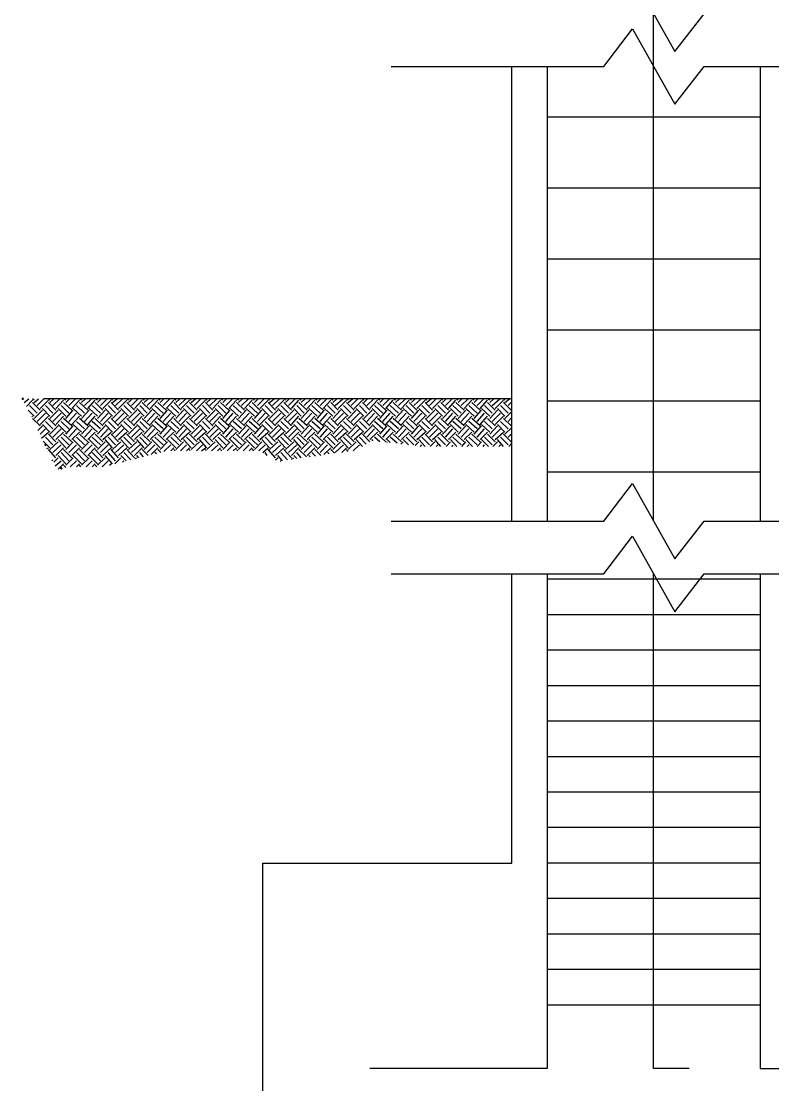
# Model space of a CAD drawing. Header units: inches. Extents: x -1 to 315328, y 6829 to 107833.
# Drawn here: x 193940 to 197933, y 10971 to 16620 of the extents above; entities that cross this region are included whole.
import ezdxf

# ---------------------------------------------------------------- set-up
doc = ezdxf.new("R2010")
doc.units = ezdxf.units.IN
doc.header["$MEASUREMENT"] = 0
doc.layers.add('PDF6_HATCH', color=7, linetype='Continuous')
doc.layers.add('PDF6_TEXT', color=7, linetype='Continuous')

msp = doc.modelspace()

# ---------------------------------------------------------------- hatches: boundary and pattern name
at = {"layer": 'PDF6_HATCH', "linetype": 'Continuous', "transparency": 33554559}
for points in [[(193955.68323, 14614.69584), (193951.67309, 14618.70598), (193947.66295, 14622.71612), (193943.65281, 14618.70598), (193939.64267, 14614.69584), (193943.65281, 14610.6857), (193947.66295, 14606.67556), (193951.67309, 14610.6857)], [(194075.98743, 14370.0773), (194071.97729, 14374.08744), (194067.96715, 14378.09758), (194063.95701, 14374.08744), (194059.94687, 14370.0773), (194063.95701, 14366.06716), (194067.96715, 14362.05702), (194071.97729, 14366.06716)], [(194160.20037, 14245.76295), (194156.19023, 14249.77309), (194152.18009, 14253.78323), (194148.16995, 14249.77309), (194144.15981, 14245.76295), (194148.16995, 14241.75281), (194152.18009, 14237.74267), (194156.19023, 14241.75281)]]:
    msp.add_hatch(color=256, dxfattribs=at).paths.add_polyline_path(points)

# ---------------------------------------------------------------- linework, layer by layer
at = {"layer": 'PDF6_HATCH', "linetype": 'Continuous'}
for points in [[(193955.68323, 14594.64514), (193979.74407, 14614.69584)], [(193967.71365, 14574.59444), (193999.79477, 14606.67556)], [(194023.85561, 14538.50318), (193983.75421, 14578.60458)], [(194007.81505, 14606.67556), (193999.79477, 14614.69584)], [(194039.89617, 14554.54374), (193999.79477, 14594.64514)], [(194007.81505, 14594.64514), (194031.87589, 14614.69584)], [(194023.85561, 14578.60458), (194059.94687, 14614.69584)], [(194039.89617, 14562.56402), (194084.00771, 14606.67556)], [(194108.06855, 14538.50318), (194067.96715, 14578.60458)], [(194092.02799, 14606.67556), (194084.00771, 14614.69584)], [(194124.10911, 14554.54374), (194084.00771, 14594.64514)], [(194092.02799, 14594.64514), (194112.07869, 14614.69584)], [(194108.06855, 14578.60458), (194144.15981, 14614.69584)], [(194124.10911, 14562.56402), (194164.21051, 14606.67556)], [(194192.28149, 14538.50318), (194152.18009, 14578.60458)], [(194176.24093, 14606.67556), (194164.21051, 14614.69584)], [(194208.32205, 14554.54374), (194164.21051, 14594.64514)], [(194176.24093, 14594.64514), (194196.29163, 14614.69584)], [(194192.28149, 14578.60458), (194228.37275, 14614.69584)], [(194208.32205, 14562.56402), (194248.42345, 14606.67556)], [(194276.49443, 14538.50318), (194232.38289, 14578.60458)], [(194260.45387, 14606.67556), (194248.42345, 14614.69584)], [(194292.53499, 14554.54374), (194248.42345, 14594.64514)], [(194260.45387, 14594.64514), (194280.50457, 14614.69584)], [(194276.49443, 14578.60458), (194312.58569, 14614.69584)], [(194292.53499, 14562.56402), (194332.63639, 14606.67556)], [(194360.70737, 14538.50318), (194316.59583, 14578.60458)], [(194344.66681, 14606.67556), (194332.63639, 14614.69584)], [(194372.73779, 14554.54374), (194332.63639, 14594.64514)], [(194344.66681, 14594.64514), (194364.71751, 14614.69584)], [(194360.70737, 14578.60458), (194396.79864, 14614.69584)], [(194372.73779, 14562.56402), (194416.84934, 14606.67556)], [(194440.91018, 14538.50318), (194400.80878, 14578.60458)], [(194424.86962, 14606.67556), (194416.84934, 14614.69584)], [(194456.95074, 14554.54374), (194416.84934, 14594.64514)], [(194424.86962, 14594.64514), (194448.93046, 14614.69584)], [(194440.91018, 14578.60458), (194477.00144, 14614.69584)], [(194456.95074, 14562.56402), (194501.06228, 14606.67556)], [(194525.12312, 14538.50318), (194485.02172, 14578.60458)], [(194509.08256, 14606.67556), (194501.06228, 14614.69584)], [(194541.16368, 14554.54374), (194501.06228, 14594.64514)], [(194509.08256, 14594.64514), (194529.13326, 14614.69584)], [(194525.12312, 14578.60458), (194561.21438, 14614.69584)], [(194541.16368, 14562.56402), (194581.26508, 14606.67556)], [(194609.33606, 14538.50318), (194569.23466, 14578.60458)], [(194593.2955, 14606.67556), (194581.26508, 14614.69584)], [(194625.37662, 14554.54374), (194581.26508, 14594.64514)], [(194593.2955, 14594.64514), (194613.3462, 14614.69584)], [(194609.33606, 14578.60458), (194645.42732, 14614.69584)], [(194625.37662, 14562.56402), (194665.47802, 14606.67556)], [(194693.549, 14538.50318), (194649.43746, 14578.60458)], [(194677.50844, 14606.67556), (194665.47802, 14614.69584)], [(194709.58956, 14554.54374), (194665.47802, 14594.64514)], [(194677.50844, 14594.64514), (194697.55914, 14614.69584)], [(194693.549, 14578.60458), (194729.64026, 14614.69584)], [(194709.58956, 14562.56402), (194749.69096, 14606.67556)], [(194777.76194, 14538.50318), (194733.6504, 14578.60458)], [(194761.72138, 14606.67556), (194749.69096, 14614.69584)], [(194789.79236, 14554.54374), (194749.69096, 14594.64514)], [(194761.72138, 14594.64514), (194781.77208, 14614.69584)], [(194777.76194, 14578.60458), (194813.8532, 14614.69584)], [(194789.79236, 14562.56402), (194833.9039, 14606.67556)], [(194857.96474, 14538.50318), (194817.86334, 14578.60458)], [(194841.92418, 14606.67556), (194833.9039, 14614.69584)], [(194874.0053, 14554.54374), (194833.9039, 14594.64514)], [(194841.92418, 14594.64514), (194865.98502, 14614.69584)], [(194857.96474, 14578.60458), (194894.056, 14614.69584)], [(194874.0053, 14562.56402), (194918.11684, 14606.67556)], [(194942.17768, 14538.50318), (194902.07628, 14578.60458)], [(194926.13712, 14606.67556), (194918.11684, 14614.69584)], [(194958.21824, 14554.54374), (194918.11684, 14594.64514)], [(194926.13712, 14594.64514), (194946.18782, 14614.69584)], [(194942.17768, 14578.60458), (194978.26894, 14614.69584)], [(194958.21824, 14562.56402), (194998.31964, 14606.67556)], [(195026.39063, 14538.50318), (194986.28922, 14578.60458)], [(195010.35006, 14606.67556), (194998.31964, 14614.69584)], [(195042.43119, 14554.54374), (194998.31964, 14594.64514)], [(195010.35006, 14594.64514), (195030.40077, 14614.69584)], [(195026.39063, 14578.60458), (195062.48189, 14614.69584)], [(195042.43119, 14562.56402), (195082.53259, 14606.67556)], [(195110.60357, 14538.50318), (195066.49203, 14578.60458)], [(195094.56301, 14606.67556), (195082.53259, 14614.69584)], [(195126.64413, 14554.54374), (195082.53259, 14594.64514)], [(195094.56301, 14594.64514), (195114.61371, 14614.69584)], [(195110.60357, 14578.60458), (195146.69483, 14614.69584)], [(195126.64413, 14562.56402), (195166.74553, 14606.67556)], [(195194.81651, 14538.50318), (195150.70497, 14578.60458)], [(195178.77595, 14606.67556), (195166.74553, 14614.69584)], [(195206.84693, 14554.54374), (195166.74553, 14594.64514)], [(195178.77595, 14594.64514), (195198.82665, 14614.69584)], [(195194.81651, 14578.60458), (195230.90777, 14614.69584)], [(195206.84693, 14562.56402), (195250.95847, 14606.67556)], [(195275.01931, 14538.50318), (195234.91791, 14578.60458)], [(195258.97875, 14606.67556), (195250.95847, 14614.69584)], [(195291.05987, 14554.54374), (195250.95847, 14594.64514)], [(195258.97875, 14594.64514), (195283.03959, 14614.69584)], [(195275.01931, 14578.60458), (195311.11057, 14614.69584)], [(195291.05987, 14562.56402), (195335.17141, 14606.67556)], [(195359.23225, 14538.50318), (195319.13085, 14578.60458)], [(195343.19169, 14606.67556), (195335.17141, 14614.69584)], [(195375.27281, 14554.54374), (195335.17141, 14594.64514)], [(195343.19169, 14594.64514), (195363.24239, 14614.69584)], [(195359.23225, 14578.60458), (195395.32351, 14614.69584)], [(195375.27281, 14562.56402), (195415.37421, 14606.67556)], [(195443.44519, 14538.50318), (195403.34379, 14578.60458)], [(195427.40463, 14606.67556), (195415.37421, 14614.69584)], [(195459.48575, 14554.54374), (195415.37421, 14594.64514)], [(195427.40463, 14594.64514), (195447.45533, 14614.69584)], [(195443.44519, 14578.60458), (195479.53645, 14614.69584)], [(195459.48575, 14562.56402), (195499.58715, 14606.67556)], [(195527.65813, 14538.50318), (195483.54659, 14578.60458)], [(195511.61757, 14606.67556), (195499.58715, 14614.69584)], [(195543.69869, 14554.54374), (195499.58715, 14594.64514)], [(195511.61757, 14594.64514), (195531.66827, 14614.69584)], [(195527.65813, 14578.60458), (195563.74939, 14614.69584)], [(195543.69869, 14562.56402), (195583.80009, 14606.67556)], [(195607.86093, 14538.50318), (195567.75953, 14578.60458)], [(195595.83051, 14606.67556), (195583.80009, 14614.69584)], [(195623.90149, 14554.54374), (195583.80009, 14594.64514)], [(195595.83051, 14594.64514), (195615.88121, 14614.69584)], [(195607.86093, 14578.60458), (195647.96234, 14614.69584)], [(195623.90149, 14562.56402), (195668.01304, 14606.67556)], [(195692.07388, 14538.50318), (195651.97248, 14578.60458)], [(195676.03332, 14606.67556), (195668.01304, 14614.69584)], [(195708.11444, 14554.54374), (195668.01304, 14594.64514)], [(195676.03332, 14594.64514), (195700.09416, 14614.69584)], [(195692.07388, 14578.60458), (195728.16514, 14614.69584)], [(195708.11444, 14562.56402), (195752.22598, 14606.67556)], [(195776.28682, 14538.50318), (195736.18542, 14578.60458)], [(195760.24626, 14606.67556), (195752.22598, 14614.69584)], [(195792.32738, 14554.54374), (195752.22598, 14594.64514)], [(195760.24626, 14594.64514), (195780.29696, 14614.69584)], [(195776.28682, 14578.60458), (195812.37808, 14614.69584)], [(195792.32738, 14562.56402), (195832.42878, 14606.67556)], [(195860.49976, 14538.50318), (195816.38822, 14578.60458)], [(195844.4592, 14606.67556), (195832.42878, 14614.69584)], [(195876.54032, 14554.54374), (195832.42878, 14594.64514)], [(195844.4592, 14594.64514), (195864.5099, 14614.69584)], [(195860.49976, 14578.60458), (195896.59102, 14614.69584)], [(195876.54032, 14562.56402), (195916.64172, 14606.67556)], [(195944.7127, 14538.50318), (195900.60116, 14578.60458)], [(195928.67214, 14606.67556), (195916.64172, 14614.69584)], [(195960.75326, 14554.54374), (195916.64172, 14594.64514)], [(195928.67214, 14594.64514), (195948.72284, 14614.69584)], [(195944.7127, 14578.60458), (195980.80396, 14614.69584)], [(195960.75326, 14562.56402), (196000.85466, 14606.67556)], [(196024.9155, 14538.50318), (195984.8141, 14578.60458)], [(196012.88508, 14606.67556), (196000.85466, 14614.69584)], [(196040.95606, 14554.54374), (196000.85466, 14594.64514)], [(196012.88508, 14594.64514), (196032.93578, 14614.69584)], [(196024.9155, 14578.60458), (196065.0169, 14614.69584)], [(196040.95606, 14562.56402), (196085.0676, 14606.67556)], [(196109.12844, 14538.50318), (196069.02704, 14578.60458)], [(196093.08788, 14606.67556), (196085.0676, 14614.69584)], [(196125.169, 14554.54374), (196085.0676, 14594.64514)], [(196093.08788, 14594.64514), (196117.14872, 14614.69584)], [(196109.12844, 14578.60458), (196145.2197, 14614.69584)], [(196125.169, 14562.56402), (196169.28054, 14606.67556)], [(196193.34138, 14538.50318), (196153.23998, 14578.60458)], [(196177.30082, 14606.67556), (196169.28054, 14614.69584)], [(196209.38194, 14554.54374), (196169.28054, 14594.64514)], [(196177.30082, 14594.64514), (196197.35152, 14614.69584)], [(196193.34138, 14578.60458), (196229.43264, 14614.69584)], [(196209.38194, 14562.56402), (196249.48334, 14606.67556)], [(196277.55432, 14538.50318), (196233.44278, 14578.60458)], [(196261.51376, 14606.67556), (196249.48334, 14614.69584)], [(196293.59489, 14554.54374), (196249.48334, 14594.64514)], [(196261.51376, 14594.64514), (196281.56447, 14614.69584)], [(196277.55432, 14578.60458), (196313.64559, 14614.69584)], [(196293.59489, 14562.56402), (196333.69629, 14606.67556)], [(196361.76727, 14538.50318), (196317.65573, 14578.60458)], [(196345.72671, 14606.67556), (196333.69629, 14614.69584)], [(196377.80783, 14554.54374), (196333.69629, 14594.64514)], [(196345.72671, 14594.64514), (196365.77741, 14614.69584)], [(196361.76727, 14578.60458), (196397.85853, 14614.69584)], [(196377.80783, 14562.56402), (196417.90923, 14606.67556)], [(196441.97007, 14538.50318), (196401.86867, 14578.60458)], [(196429.93965, 14606.67556), (196417.90923, 14614.69584)], [(196458.01063, 14554.54374), (196417.90923, 14594.64514)], [(196429.93965, 14594.64514), (196449.99035, 14614.69584)], [(196441.97007, 14578.60458), (196482.07147, 14614.69584)], [(196458.01063, 14562.56402), (196502.12217, 14606.67556)], [(196526.18301, 14538.50318), (196486.08161, 14578.60458)], [(196510.14245, 14606.67556), (196502.12217, 14614.69584)], [(196542.22357, 14554.54374), (196502.12217, 14594.64514)], [(196510.14245, 14594.64514), (196534.20329, 14614.69584)], [(196526.18301, 14578.60458), (196546.23371, 14598.65528)], [(194007.81505, 14522.46262), (193975.73393, 14554.54374)], [(193995.78463, 14518.45248), (193999.79477, 14522.46262)], [(194007.81505, 14510.4322), (194051.92659, 14554.54374)], [(194023.85561, 14494.39164), (194067.96715, 14538.50318)], [(194039.89617, 14478.35108), (194084.00771, 14522.46262)], [(194092.02799, 14522.46262), (194051.92659, 14562.56402)], [(194092.02799, 14510.4322), (194136.13953, 14554.54374)], [(194108.06855, 14494.39164), (194152.18009, 14538.50318)], [(194124.10911, 14478.35108), (194164.21051, 14522.46262)], [(194176.24093, 14522.46262), (194136.13953, 14562.56402)], [(194176.24093, 14510.4322), (194216.34233, 14554.54374)], [(194192.28149, 14494.39164), (194232.38289, 14538.50318)], [(194208.32205, 14478.35108), (194248.42345, 14522.46262)], [(194260.45387, 14522.46262), (194216.34233, 14562.56402)], [(194260.45387, 14510.4322), (194300.55527, 14554.54374)], [(194276.49443, 14494.39164), (194316.59583, 14538.50318)], [(194292.53499, 14478.35108), (194332.63639, 14522.46262)], [(194344.66681, 14522.46262), (194300.55527, 14562.56402)], [(194344.66681, 14510.4322), (194384.76822, 14554.54374)], [(194360.70737, 14494.39164), (194400.80878, 14538.50318)], [(194372.73779, 14478.35108), (194416.84934, 14522.46262)], [(194424.86962, 14522.46262), (194384.76822, 14562.56402)], [(194424.86962, 14510.4322), (194468.98116, 14554.54374)], [(194440.91018, 14494.39164), (194485.02172, 14538.50318)], [(194456.95074, 14478.35108), (194501.06228, 14522.46262)], [(194509.08256, 14522.46262), (194468.98116, 14562.56402)], [(194509.08256, 14510.4322), (194553.1941, 14554.54374)], [(194525.12312, 14494.39164), (194569.23466, 14538.50318)], [(194541.16368, 14478.35108), (194581.26508, 14522.46262)], [(194593.2955, 14522.46262), (194553.1941, 14562.56402)], [(194593.2955, 14510.4322), (194633.3969, 14554.54374)], [(194609.33606, 14494.39164), (194649.43746, 14538.50318)], [(194625.37662, 14478.35108), (194665.47802, 14522.46262)], [(194677.50844, 14522.46262), (194633.3969, 14562.56402)], [(194677.50844, 14510.4322), (194717.60984, 14554.54374)], [(194693.549, 14494.39164), (194733.6504, 14538.50318)], [(194709.58956, 14478.35108), (194749.69096, 14522.46262)], [(194761.72138, 14522.46262), (194717.60984, 14562.56402)], [(194761.72138, 14510.4322), (194801.82278, 14554.54374)], [(194777.76194, 14494.39164), (194817.86334, 14538.50318)], [(194789.79236, 14478.35108), (194833.9039, 14522.46262)], [(194841.92418, 14522.46262), (194801.82278, 14562.56402)], [(194841.92418, 14510.4322), (194886.03572, 14554.54374)], [(194857.96474, 14494.39164), (194902.07628, 14538.50318)], [(194874.0053, 14478.35108), (194918.11684, 14522.46262)], [(194926.13712, 14522.46262), (194886.03572, 14562.56402)], [(194926.13712, 14510.4322), (194970.24866, 14554.54374)], [(194942.17768, 14494.39164), (194986.28922, 14538.50318)], [(194958.21824, 14478.35108), (194998.31964, 14522.46262)], [(195010.35006, 14522.46262), (194970.24866, 14562.56402)], [(195010.35006, 14510.4322), (195050.45147, 14554.54374)], [(195026.39063, 14494.39164), (195066.49203, 14538.50318)], [(195042.43119, 14478.35108), (195082.53259, 14522.46262)], [(195094.56301, 14522.46262), (195050.45147, 14562.56402)], [(195094.56301, 14510.4322), (195134.66441, 14554.54374)], [(195110.60357, 14494.39164), (195150.70497, 14538.50318)], [(195126.64413, 14478.35108), (195166.74553, 14522.46262)], [(195178.77595, 14522.46262), (195134.66441, 14562.56402)], [(195178.77595, 14510.4322), (195218.87735, 14554.54374)], [(195194.81651, 14494.39164), (195234.91791, 14538.50318)], [(195206.84693, 14478.35108), (195250.95847, 14522.46262)], [(195258.97875, 14522.46262), (195218.87735, 14562.56402)], [(195258.97875, 14510.4322), (195303.09029, 14554.54374)], [(195275.01931, 14494.39164), (195319.13085, 14538.50318)], [(195291.05987, 14478.35108), (195335.17141, 14522.46262)], [(195343.19169, 14522.46262), (195303.09029, 14562.56402)], [(195343.19169, 14510.4322), (195387.30323, 14554.54374)], [(195359.23225, 14494.39164), (195403.34379, 14538.50318)], [(195375.27281, 14478.35108), (195415.37421, 14522.46262)], [(195427.40463, 14522.46262), (195387.30323, 14562.56402)], [(195427.40463, 14510.4322), (195467.50603, 14554.54374)], [(195443.44519, 14494.39164), (195483.54659, 14538.50318)], [(195459.48575, 14478.35108), (195499.58715, 14522.46262)], [(195511.61757, 14522.46262), (195467.50603, 14562.56402)], [(195511.61757, 14510.4322), (195551.71897, 14554.54374)], [(195527.65813, 14494.39164), (195567.75953, 14538.50318)], [(195543.69869, 14478.35108), (195583.80009, 14522.46262)], [(195595.83051, 14522.46262), (195551.71897, 14562.56402)], [(195595.83051, 14510.4322), (195635.93191, 14554.54374)], [(195607.86093, 14494.39164), (195651.97248, 14538.50318)], [(195623.90149, 14478.35108), (195668.01304, 14522.46262)], [(195676.03332, 14522.46262), (195635.93191, 14562.56402)], [(195676.03332, 14510.4322), (195720.14486, 14554.54374)], [(195692.07388, 14494.39164), (195736.18542, 14538.50318)], [(195708.11444, 14478.35108), (195752.22598, 14522.46262)], [(195760.24626, 14522.46262), (195720.14486, 14562.56402)], [(195760.24626, 14510.4322), (195804.3578, 14554.54374)], [(195776.28682, 14494.39164), (195816.38822, 14538.50318)], [(195792.32738, 14478.35108), (195832.42878, 14522.46262)], [(195844.4592, 14522.46262), (195804.3578, 14562.56402)], [(195844.4592, 14510.4322), (195884.5606, 14554.54374)], [(195860.49976, 14494.39164), (195900.60116, 14538.50318)], [(195876.54032, 14478.35108), (195916.64172, 14522.46262)], [(195928.67214, 14522.46262), (195884.5606, 14562.56402)], [(195928.67214, 14510.4322), (195968.77354, 14554.54374)], [(195944.7127, 14494.39164), (195984.8141, 14538.50318)], [(195960.75326, 14478.35108), (196000.85466, 14522.46262)], [(196012.88508, 14522.46262), (195968.77354, 14562.56402)], [(196012.88508, 14510.4322), (196052.98648, 14554.54374)], [(196024.9155, 14494.39164), (196069.02704, 14538.50318)], [(196040.95606, 14478.35108), (196085.0676, 14522.46262)], [(196093.08788, 14522.46262), (196052.98648, 14562.56402)], [(196093.08788, 14510.4322), (196137.19942, 14554.54374)], [(196109.12844, 14494.39164), (196153.23998, 14538.50318)], [(196125.169, 14478.35108), (196169.28054, 14522.46262)], [(196177.30082, 14522.46262), (196137.19942, 14562.56402)], [(196177.30082, 14510.4322), (196221.41236, 14554.54374)], [(196193.34138, 14494.39164), (196233.44278, 14538.50318)], [(196209.38194, 14478.35108), (196249.48334, 14522.46262)], [(196261.51376, 14522.46262), (196221.41236, 14562.56402)], [(196261.51376, 14510.4322), (196301.61517, 14554.54374)], [(196277.55432, 14494.39164), (196317.65573, 14538.50318)], [(196293.59489, 14478.35108), (196333.69629, 14522.46262)], [(196345.72671, 14522.46262), (196301.61517, 14562.56402)], [(196345.72671, 14510.4322), (196385.82811, 14554.54374)], [(196361.76727, 14494.39164), (196401.86867, 14538.50318)], [(196377.80783, 14478.35108), (196417.90923, 14522.46262)], [(196429.93965, 14522.46262), (196385.82811, 14562.56402)], [(196429.93965, 14510.4322), (196470.04105, 14554.54374)], [(196441.97007, 14494.39164), (196486.08161, 14538.50318)], [(196458.01063, 14478.35108), (196502.12217, 14522.46262)], [(196510.14245, 14522.46262), (196470.04105, 14562.56402)], [(196510.14245, 14510.4322), (196546.23371, 14546.52346)], [(196542.22357, 14562.56402), (196546.23371, 14566.57416)], [(194039.89617, 14470.3308), (193999.79477, 14510.4322)], [(194027.86575, 14446.26996), (194051.92659, 14470.3308)], [(194092.02799, 14438.24968), (194051.92659, 14478.35108)], [(194108.06855, 14454.29024), (194067.96715, 14494.39164)], [(194124.10911, 14470.3308), (194084.00771, 14510.4322)], [(194092.02799, 14426.21926), (194136.13953, 14470.3308)], [(194176.24093, 14438.24968), (194136.13953, 14478.35108)], [(194192.28149, 14454.29024), (194152.18009, 14494.39164)], [(194208.32205, 14470.3308), (194164.21051, 14510.4322)], [(194176.24093, 14426.21926), (194216.34233, 14470.3308)], [(194260.45387, 14438.24968), (194216.34233, 14478.35108)], [(194276.49443, 14454.29024), (194232.38289, 14494.39164)], [(194292.53499, 14470.3308), (194248.42345, 14510.4322)], [(194260.45387, 14426.21926), (194300.55527, 14470.3308)], [(194344.66681, 14438.24968), (194300.55527, 14478.35108)], [(194360.70737, 14454.29024), (194316.59583, 14494.39164)], [(194372.73779, 14470.3308), (194332.63639, 14510.4322)], [(194344.66681, 14426.21926), (194384.76822, 14470.3308)], [(194424.86962, 14438.24968), (194384.76822, 14478.35108)], [(194440.91018, 14454.29024), (194400.80878, 14494.39164)], [(194456.95074, 14470.3308), (194416.84934, 14510.4322)], [(194424.86962, 14426.21926), (194468.98116, 14470.3308)], [(194509.08256, 14438.24968), (194468.98116, 14478.35108)], [(194525.12312, 14454.29024), (194485.02172, 14494.39164)], [(194541.16368, 14470.3308), (194501.06228, 14510.4322)], [(194509.08256, 14426.21926), (194553.1941, 14470.3308)], [(194593.2955, 14438.24968), (194553.1941, 14478.35108)], [(194609.33606, 14454.29024), (194569.23466, 14494.39164)], [(194625.37662, 14470.3308), (194581.26508, 14510.4322)], [(194593.2955, 14426.21926), (194633.3969, 14470.3308)], [(194677.50844, 14438.24968), (194633.3969, 14478.35108)], [(194693.549, 14454.29024), (194649.43746, 14494.39164)], [(194709.58956, 14470.3308), (194665.47802, 14510.4322)], [(194677.50844, 14426.21926), (194717.60984, 14470.3308)], [(194761.72138, 14438.24968), (194717.60984, 14478.35108)], [(194777.76194, 14454.29024), (194733.6504, 14494.39164)], [(194789.79236, 14470.3308), (194749.69096, 14510.4322)], [(194761.72138, 14426.21926), (194801.82278, 14470.3308)], [(194841.92418, 14438.24968), (194801.82278, 14478.35108)], [(194857.96474, 14454.29024), (194817.86334, 14494.39164)], [(194874.0053, 14470.3308), (194833.9039, 14510.4322)], [(194841.92418, 14426.21926), (194886.03572, 14470.3308)], [(194926.13712, 14438.24968), (194886.03572, 14478.35108)], [(194942.17768, 14454.29024), (194902.07628, 14494.39164)], [(194958.21824, 14470.3308), (194918.11684, 14510.4322)], [(194926.13712, 14426.21926), (194970.24866, 14470.3308)], [(195010.35006, 14438.24968), (194970.24866, 14478.35108)], [(195026.39063, 14454.29024), (194986.28922, 14494.39164)], [(195042.43119, 14470.3308), (194998.31964, 14510.4322)], [(195010.35006, 14426.21926), (195050.45147, 14470.3308)], [(195094.56301, 14438.24968), (195050.45147, 14478.35108)], [(195110.60357, 14454.29024), (195066.49203, 14494.39164)], [(195126.64413, 14470.3308), (195082.53259, 14510.4322)], [(195094.56301, 14426.21926), (195134.66441, 14470.3308)], [(195178.77595, 14438.24968), (195134.66441, 14478.35108)], [(195194.81651, 14454.29024), (195150.70497, 14494.39164)], [(195206.84693, 14470.3308), (195166.74553, 14510.4322)], [(195178.77595, 14426.21926), (195218.87735, 14470.3308)], [(195258.97875, 14438.24968), (195218.87735, 14478.35108)], [(195275.01931, 14454.29024), (195234.91791, 14494.39164)], [(195291.05987, 14470.3308), (195250.95847, 14510.4322)], [(195258.97875, 14426.21926), (195303.09029, 14470.3308)], [(195343.19169, 14438.24968), (195303.09029, 14478.35108)], [(195359.23225, 14454.29024), (195319.13085, 14494.39164)], [(195375.27281, 14470.3308), (195335.17141, 14510.4322)], [(195343.19169, 14426.21926), (195387.30323, 14470.3308)], [(195427.40463, 14438.24968), (195387.30323, 14478.35108)], [(195443.44519, 14454.29024), (195403.34379, 14494.39164)], [(195459.48575, 14470.3308), (195415.37421, 14510.4322)], [(195427.40463, 14426.21926), (195467.50603, 14470.3308)], [(195511.61757, 14438.24968), (195467.50603, 14478.35108)], [(195527.65813, 14454.29024), (195483.54659, 14494.39164)], [(195543.69869, 14470.3308), (195499.58715, 14510.4322)], [(195511.61757, 14426.21926), (195551.71897, 14470.3308)], [(195595.83051, 14438.24968), (195551.71897, 14478.35108)], [(195607.86093, 14454.29024), (195567.75953, 14494.39164)], [(195623.90149, 14470.3308), (195583.80009, 14510.4322)], [(195595.83051, 14426.21926), (195635.93191, 14470.3308)], [(195676.03332, 14438.24968), (195635.93191, 14478.35108)], [(195692.07388, 14454.29024), (195651.97248, 14494.39164)], [(195708.11444, 14470.3308), (195668.01304, 14510.4322)], [(195676.03332, 14426.21926), (195720.14486, 14470.3308)], [(195760.24626, 14438.24968), (195720.14486, 14478.35108)], [(195776.28682, 14454.29024), (195736.18542, 14494.39164)], [(195792.32738, 14470.3308), (195752.22598, 14510.4322)], [(195760.24626, 14426.21926), (195804.3578, 14470.3308)], [(195844.4592, 14438.24968), (195804.3578, 14478.35108)], [(195860.49976, 14454.29024), (195816.38822, 14494.39164)], [(195876.54032, 14470.3308), (195832.42878, 14510.4322)], [(195844.4592, 14426.21926), (195884.5606, 14470.3308)], [(195928.67214, 14438.24968), (195884.5606, 14478.35108)], [(195944.7127, 14454.29024), (195900.60116, 14494.39164)], [(195960.75326, 14470.3308), (195916.64172, 14510.4322)], [(195928.67214, 14426.21926), (195968.77354, 14470.3308)], [(196012.88508, 14438.24968), (195968.77354, 14478.35108)], [(196024.9155, 14454.29024), (195984.8141, 14494.39164)], [(196040.95606, 14470.3308), (196000.85466, 14510.4322)], [(196012.88508, 14426.21926), (196052.98648, 14470.3308)], [(196093.08788, 14438.24968), (196052.98648, 14478.35108)], [(196109.12844, 14454.29024), (196069.02704, 14494.39164)], [(196125.169, 14470.3308), (196085.0676, 14510.4322)], [(196093.08788, 14426.21926), (196137.19942, 14470.3308)], [(196177.30082, 14438.24968), (196137.19942, 14478.35108)], [(196193.34138, 14454.29024), (196153.23998, 14494.39164)], [(196209.38194, 14470.3308), (196169.28054, 14510.4322)], [(196177.30082, 14426.21926), (196221.41236, 14470.3308)], [(196261.51376, 14438.24968), (196221.41236, 14478.35108)], [(196277.55432, 14454.29024), (196233.44278, 14494.39164)], [(196293.59489, 14470.3308), (196249.48334, 14510.4322)], [(196261.51376, 14426.21926), (196301.61517, 14470.3308)], [(196345.72671, 14438.24968), (196301.61517, 14478.35108)], [(196361.76727, 14454.29024), (196317.65573, 14494.39164)], [(196377.80783, 14470.3308), (196333.69629, 14510.4322)], [(196345.72671, 14426.21926), (196385.82811, 14470.3308)], [(196429.93965, 14438.24968), (196385.82811, 14478.35108)], [(196441.97007, 14454.29024), (196401.86867, 14494.39164)], [(196458.01063, 14470.3308), (196417.90923, 14510.4322)], [(196429.93965, 14426.21926), (196470.04105, 14470.3308)], [(196510.14245, 14438.24968), (196470.04105, 14478.35108)], [(196526.18301, 14454.29024), (196486.08161, 14494.39164)], [(196542.22357, 14470.3308), (196502.12217, 14510.4322)], [(196510.14245, 14426.21926), (196546.23371, 14462.31052)], [(196526.18301, 14494.39164), (196546.23371, 14514.44234)], [(196542.22357, 14478.35108), (196546.23371, 14482.36122)], [(194039.89617, 14426.21926), (194067.96715, 14454.29024)], [(194047.91645, 14406.16856), (194084.00771, 14438.24968)], [(194108.06855, 14370.0773), (194067.96715, 14410.1787)], [(194124.10911, 14386.11786), (194084.00771, 14426.21926)], [(194108.06855, 14410.1787), (194152.18009, 14454.29024)], [(194124.10911, 14398.14828), (194164.21051, 14438.24968)], [(194192.28149, 14370.0773), (194152.18009, 14410.1787)], [(194208.32205, 14386.11786), (194164.21051, 14426.21926)], [(194192.28149, 14410.1787), (194232.38289, 14454.29024)], [(194208.32205, 14398.14828), (194248.42345, 14438.24968)], [(194276.49443, 14370.0773), (194232.38289, 14410.1787)], [(194292.53499, 14386.11786), (194248.42345, 14426.21926)], [(194276.49443, 14410.1787), (194316.59583, 14454.29024)], [(194292.53499, 14398.14828), (194332.63639, 14438.24968)], [(194360.70737, 14370.0773), (194316.59583, 14410.1787)], [(194372.73779, 14386.11786), (194332.63639, 14426.21926)], [(194360.70737, 14410.1787), (194400.80878, 14454.29024)], [(194372.73779, 14398.14828), (194416.84934, 14438.24968)], [(194440.91018, 14370.0773), (194400.80878, 14410.1787)], [(194456.95074, 14386.11786), (194416.84934, 14426.21926)], [(194440.91018, 14410.1787), (194485.02172, 14454.29024)], [(194456.95074, 14398.14828), (194501.06228, 14438.24968)], [(194525.12312, 14370.0773), (194485.02172, 14410.1787)], [(194541.16368, 14386.11786), (194501.06228, 14426.21926)], [(194525.12312, 14410.1787), (194569.23466, 14454.29024)], [(194541.16368, 14398.14828), (194581.26508, 14438.24968)], [(194609.33606, 14370.0773), (194569.23466, 14410.1787)], [(194625.37662, 14386.11786), (194581.26508, 14426.21926)], [(194609.33606, 14410.1787), (194649.43746, 14454.29024)], [(194625.37662, 14398.14828), (194665.47802, 14438.24968)], [(194693.549, 14370.0773), (194649.43746, 14410.1787)], [(194709.58956, 14386.11786), (194665.47802, 14426.21926)], [(194693.549, 14410.1787), (194733.6504, 14454.29024)], [(194709.58956, 14398.14828), (194749.69096, 14438.24968)], [(194777.76194, 14370.0773), (194733.6504, 14410.1787)], [(194789.79236, 14386.11786), (194749.69096, 14426.21926)], [(194777.76194, 14410.1787), (194817.86334, 14454.29024)], [(194789.79236, 14398.14828), (194833.9039, 14438.24968)], [(194857.96474, 14370.0773), (194817.86334, 14410.1787)], [(194874.0053, 14386.11786), (194833.9039, 14426.21926)], [(194857.96474, 14410.1787), (194902.07628, 14454.29024)], [(194874.0053, 14398.14828), (194918.11684, 14438.24968)], [(194942.17768, 14370.0773), (194902.07628, 14410.1787)], [(194958.21824, 14386.11786), (194918.11684, 14426.21926)], [(194942.17768, 14410.1787), (194986.28922, 14454.29024)], [(194958.21824, 14398.14828), (194998.31964, 14438.24968)], [(195026.39063, 14370.0773), (194986.28922, 14410.1787)], [(195042.43119, 14386.11786), (194998.31964, 14426.21926)], [(195026.39063, 14410.1787), (195066.49203, 14454.29024)], [(195042.43119, 14398.14828), (195082.53259, 14438.24968)], [(195110.60357, 14370.0773), (195066.49203, 14410.1787)], [(195126.64413, 14386.11786), (195082.53259, 14426.21926)], [(195110.60357, 14410.1787), (195150.70497, 14454.29024)], [(195126.64413, 14398.14828), (195166.74553, 14438.24968)], [(195194.81651, 14370.0773), (195150.70497, 14410.1787)], [(195206.84693, 14386.11786), (195166.74553, 14426.21926)], [(195194.81651, 14410.1787), (195234.91791, 14454.29024)], [(195206.84693, 14398.14828), (195250.95847, 14438.24968)], [(195275.01931, 14370.0773), (195234.91791, 14410.1787)], [(195291.05987, 14386.11786), (195250.95847, 14426.21926)], [(195275.01931, 14410.1787), (195319.13085, 14454.29024)], [(195291.05987, 14398.14828), (195335.17141, 14438.24968)], [(195359.23225, 14370.0773), (195319.13085, 14410.1787)], [(195375.27281, 14386.11786), (195335.17141, 14426.21926)], [(195359.23225, 14410.1787), (195403.34379, 14454.29024)], [(195375.27281, 14398.14828), (195415.37421, 14438.24968)], [(195443.44519, 14370.0773), (195403.34379, 14410.1787)], [(195459.48575, 14386.11786), (195415.37421, 14426.21926)], [(195443.44519, 14410.1787), (195483.54659, 14454.29024)], [(195459.48575, 14398.14828), (195499.58715, 14438.24968)], [(195527.65813, 14370.0773), (195483.54659, 14410.1787)], [(195543.69869, 14386.11786), (195499.58715, 14426.21926)], [(195527.65813, 14410.1787), (195567.75953, 14454.29024)], [(195543.69869, 14398.14828), (195583.80009, 14438.24968)], [(195607.86093, 14370.0773), (195567.75953, 14410.1787)], [(195623.90149, 14386.11786), (195583.80009, 14426.21926)], [(195607.86093, 14410.1787), (195651.97248, 14454.29024)], [(195623.90149, 14398.14828), (195668.01304, 14438.24968)], [(195692.07388, 14370.0773), (195651.97248, 14410.1787)], [(195708.11444, 14386.11786), (195668.01304, 14426.21926)], [(195692.07388, 14410.1787), (195736.18542, 14454.29024)], [(195708.11444, 14398.14828), (195752.22598, 14438.24968)], [(195772.27668, 14374.08744), (195736.18542, 14410.1787)], [(195792.32738, 14386.11786), (195752.22598, 14426.21926)], [(195776.28682, 14410.1787), (195816.38822, 14454.29024)], [(195792.32738, 14398.14828), (195832.42878, 14438.24968)], [(195844.4592, 14386.11786), (195816.38822, 14410.1787)], [(195876.54032, 14386.11786), (195832.42878, 14426.21926)], [(195860.49976, 14410.1787), (195900.60116, 14454.29024)], [(195876.54032, 14398.14828), (195916.64172, 14438.24968)], [(195936.69242, 14378.09758), (195900.60116, 14410.1787)], [(195960.75326, 14386.11786), (195916.64172, 14426.21926)], [(195944.7127, 14410.1787), (195984.8141, 14454.29024)], [(195960.75326, 14398.14828), (196000.85466, 14438.24968)], [(196024.9155, 14370.0773), (195984.8141, 14410.1787)], [(196040.95606, 14386.11786), (196000.85466, 14426.21926)], [(196024.9155, 14410.1787), (196069.02704, 14454.29024)], [(196040.95606, 14398.14828), (196085.0676, 14438.24968)], [(196109.12844, 14370.0773), (196069.02704, 14410.1787)], [(196125.169, 14386.11786), (196085.0676, 14426.21926)], [(196109.12844, 14410.1787), (196153.23998, 14454.29024)], [(196125.169, 14398.14828), (196169.28054, 14438.24968)], [(196193.34138, 14370.0773), (196153.23998, 14410.1787)], [(196209.38194, 14386.11786), (196169.28054, 14426.21926)], [(196193.34138, 14410.1787), (196233.44278, 14454.29024)], [(196209.38194, 14398.14828), (196249.48334, 14438.24968)], [(196277.55432, 14370.0773), (196233.44278, 14410.1787)], [(196293.59489, 14386.11786), (196249.48334, 14426.21926)], [(196277.55432, 14410.1787), (196317.65573, 14454.29024)], [(196293.59489, 14398.14828), (196333.69629, 14438.24968)], [(196361.76727, 14370.0773), (196317.65573, 14410.1787)], [(196377.80783, 14386.11786), (196333.69629, 14426.21926)], [(196361.76727, 14410.1787), (196401.86867, 14454.29024)], [(196377.80783, 14398.14828), (196417.90923, 14438.24968)], [(196441.97007, 14370.0773), (196401.86867, 14410.1787)], [(196458.01063, 14386.11786), (196417.90923, 14426.21926)], [(196441.97007, 14410.1787), (196486.08161, 14454.29024)], [(196458.01063, 14398.14828), (196502.12217, 14438.24968)], [(196526.18301, 14370.0773), (196486.08161, 14410.1787)], [(196542.22357, 14386.11786), (196502.12217, 14426.21926)], [(196526.18301, 14410.1787), (196546.23371, 14430.2294)], [(194092.02799, 14354.03674), (194055.93673, 14390.128)], [(194075.98743, 14350.0266), (194084.00771, 14354.03674)], [(194092.02799, 14346.01646), (194136.13953, 14386.11786)], [(194108.06855, 14329.9759), (194152.18009, 14370.0773)], [(194124.10911, 14313.93534), (194164.21051, 14354.03674)], [(194176.24093, 14354.03674), (194136.13953, 14398.14828)], [(194176.24093, 14346.01646), (194216.34233, 14386.11786)], [(194192.28149, 14329.9759), (194232.38289, 14370.0773)], [(194208.32205, 14313.93534), (194248.42345, 14354.03674)], [(194260.45387, 14354.03674), (194216.34233, 14398.14828)], [(194260.45387, 14346.01646), (194300.55527, 14386.11786)], [(194276.49443, 14329.9759), (194316.59583, 14370.0773)], [(194292.53499, 14313.93534), (194332.63639, 14354.03674)], [(194344.66681, 14354.03674), (194300.55527, 14398.14828)], [(194344.66681, 14346.01646), (194384.76822, 14386.11786)], [(194360.70737, 14329.9759), (194400.80878, 14370.0773)], [(194372.73779, 14313.93534), (194416.84934, 14354.03674)], [(194424.86962, 14354.03674), (194384.76822, 14398.14828)], [(194424.86962, 14346.01646), (194468.98116, 14386.11786)], [(194440.91018, 14329.9759), (194485.02172, 14370.0773)], [(194456.95074, 14313.93534), (194501.06228, 14354.03674)], [(194509.08256, 14354.03674), (194468.98116, 14398.14828)], [(194509.08256, 14346.01646), (194553.1941, 14386.11786)], [(194525.12312, 14329.9759), (194569.23466, 14370.0773)], [(194541.16368, 14313.93534), (194581.26508, 14354.03674)], [(194593.2955, 14354.03674), (194553.1941, 14398.14828)], [(194593.2955, 14346.01646), (194633.3969, 14386.11786)], [(194609.33606, 14329.9759), (194649.43746, 14370.0773)], [(194629.38676, 14317.94548), (194665.47802, 14354.03674)], [(194677.50844, 14354.03674), (194633.3969, 14398.14828)], [(194677.50844, 14346.01646), (194717.60984, 14386.11786)], [(194697.55914, 14333.98604), (194733.6504, 14370.0773)], [(194761.72138, 14354.03674), (194717.60984, 14398.14828)], [(194733.6504, 14337.99618), (194749.69096, 14354.03674)], [(194761.72138, 14346.01646), (194801.82278, 14386.11786)], [(194785.78222, 14337.99618), (194817.86334, 14370.0773)], [(194841.92418, 14354.03674), (194801.82278, 14398.14828)], [(194817.86334, 14337.99618), (194833.9039, 14354.03674)], [(194841.92418, 14346.01646), (194886.03572, 14386.11786)], [(194869.99516, 14337.99618), (194902.07628, 14370.0773)], [(194926.13712, 14354.03674), (194886.03572, 14398.14828)], [(194898.06614, 14337.99618), (194918.11684, 14354.03674)], [(194926.13712, 14346.01646), (194970.24866, 14386.11786)], [(194950.19796, 14337.99618), (194986.28922, 14370.0773)], [(195010.35006, 14354.03674), (194970.24866, 14398.14828)], [(194982.27908, 14337.99618), (194998.31964, 14354.03674)], [(195010.35006, 14346.01646), (195050.45147, 14386.11786)], [(195034.41091, 14337.99618), (195066.49203, 14370.0773)], [(195094.56301, 14354.03674), (195050.45147, 14398.14828)], [(195066.49203, 14337.99618), (195082.53259, 14354.03674)], [(195094.56301, 14346.01646), (195134.66441, 14386.11786)], [(195118.62385, 14337.99618), (195150.70497, 14370.0773)], [(195178.77595, 14354.03674), (195134.66441, 14398.14828)], [(195150.70497, 14337.99618), (195166.74553, 14354.03674)], [(195178.77595, 14346.01646), (195218.87735, 14386.11786)], [(195202.83679, 14337.99618), (195234.91791, 14370.0773)], [(195258.97875, 14354.03674), (195218.87735, 14398.14828)], [(195222.88749, 14329.9759), (195250.95847, 14354.03674)], [(195258.97875, 14346.01646), (195303.09029, 14386.11786)], [(195275.01931, 14329.9759), (195319.13085, 14370.0773)], [(195291.05987, 14313.93534), (195335.17141, 14354.03674)], [(195343.19169, 14354.03674), (195303.09029, 14398.14828)], [(195343.19169, 14346.01646), (195387.30323, 14386.11786)], [(195359.23225, 14329.9759), (195403.34379, 14370.0773)], [(195375.27281, 14313.93534), (195415.37421, 14354.03674)], [(195427.40463, 14354.03674), (195387.30323, 14398.14828)], [(195427.40463, 14346.01646), (195467.50603, 14386.11786)], [(195443.44519, 14329.9759), (195483.54659, 14370.0773)], [(195459.48575, 14313.93534), (195499.58715, 14354.03674)], [(195511.61757, 14354.03674), (195467.50603, 14398.14828)], [(195511.61757, 14346.01646), (195551.71897, 14386.11786)], [(195527.65813, 14329.9759), (195567.75953, 14370.0773)], [(195547.70883, 14317.94548), (195583.80009, 14354.03674)], [(195595.83051, 14354.03674), (195551.71897, 14398.14828)], [(195595.83051, 14346.01646), (195635.93191, 14386.11786)], [(195607.86093, 14329.9759), (195651.97248, 14370.0773)], [(195676.03332, 14354.03674), (195635.93191, 14398.14828)], [(195643.95219, 14329.9759), (195668.01304, 14354.03674)], [(195676.03332, 14346.01646), (195720.14486, 14386.11786)], [(195704.1043, 14337.99618), (195736.18542, 14370.0773)], [(195752.22598, 14362.05702), (195720.14486, 14398.14828)], [(195808.36794, 14390.128), (195804.3578, 14398.14828)], [(195900.60116, 14382.10772), (195884.5606, 14398.14828)], [(195884.5606, 14382.10772), (195884.5606, 14386.11786)], [(195956.74312, 14374.08744), (195968.77354, 14386.11786)], [(195996.84452, 14370.0773), (195968.77354, 14398.14828)], [(196032.93578, 14366.06716), (196052.98648, 14386.11786)], [(196085.0676, 14362.05702), (196052.98648, 14398.14828)], [(196061.00676, 14362.05702), (196069.02704, 14370.0773)], [(196113.13858, 14362.05702), (196137.19942, 14386.11786)], [(196169.28054, 14362.05702), (196137.19942, 14398.14828)], [(196145.2197, 14362.05702), (196153.23998, 14370.0773)], [(196197.35152, 14362.05702), (196221.41236, 14386.11786)], [(196253.49348, 14362.05702), (196221.41236, 14398.14828)], [(196229.43264, 14362.05702), (196233.44278, 14370.0773)], [(196281.56447, 14362.05702), (196301.61517, 14386.11786)], [(196337.70643, 14362.05702), (196301.61517, 14398.14828)], [(196309.63545, 14362.05702), (196317.65573, 14370.0773)], [(196361.76727, 14362.05702), (196385.82811, 14386.11786)], [(196421.91937, 14362.05702), (196385.82811, 14398.14828)], [(196393.84839, 14362.05702), (196401.86867, 14370.0773)], [(196445.98021, 14362.05702), (196470.04105, 14386.11786)], [(196502.12217, 14362.05702), (196470.04105, 14398.14828)], [(196478.06133, 14362.05702), (196486.08161, 14370.0773)], [(196530.19315, 14362.05702), (196546.23371, 14378.09758)], [(196542.22357, 14398.14828), (196546.23371, 14398.14828)], [(194124.10911, 14301.90492), (194084.00771, 14346.01646)], [(194112.07869, 14277.84408), (194136.13953, 14301.90492)], [(194176.24093, 14269.82379), (194136.13953, 14313.93534)], [(194192.28149, 14285.86436), (194152.18009, 14329.9759)], [(194208.32205, 14301.90492), (194164.21051, 14346.01646)], [(194176.24093, 14261.80351), (194216.34233, 14301.90492)], [(194260.45387, 14269.82379), (194216.34233, 14313.93534)], [(194276.49443, 14285.86436), (194232.38289, 14329.9759)], [(194292.53499, 14301.90492), (194248.42345, 14346.01646)], [(194260.45387, 14261.80351), (194300.55527, 14301.90492)], [(194344.66681, 14269.82379), (194300.55527, 14313.93534)], [(194360.70737, 14285.86436), (194316.59583, 14329.9759)], [(194372.73779, 14301.90492), (194332.63639, 14346.01646)], [(194344.66681, 14261.80351), (194384.76822, 14301.90492)], [(194424.86962, 14269.82379), (194384.76822, 14313.93534)], [(194440.91018, 14285.86436), (194400.80878, 14329.9759)], [(194456.95074, 14301.90492), (194416.84934, 14346.01646)], [(194436.90004, 14269.82379), (194468.98116, 14301.90492)], [(194497.05214, 14285.86436), (194468.98116, 14313.93534)], [(194521.11298, 14289.8745), (194485.02172, 14329.9759)], [(194541.16368, 14301.90492), (194501.06228, 14346.01646)], [(194545.17382, 14297.89478), (194553.1941, 14301.90492)], [(194565.22452, 14301.90492), (194553.1941, 14313.93534)], [(194589.28536, 14305.91506), (194569.23466, 14329.9759)], [(194613.3462, 14313.93534), (194581.26508, 14346.01646)], [(194657.45774, 14321.95562), (194649.43746, 14329.9759)], [(194681.51858, 14329.9759), (194665.47802, 14346.01646)], [(194757.71124, 14337.99618), (194749.69096, 14346.01646)], [(194837.91404, 14337.99618), (194833.9039, 14346.01646)], [(194922.12698, 14337.99618), (194918.11684, 14346.01646)], [(195006.33992, 14337.99618), (194998.31964, 14346.01646)], [(195090.55287, 14337.99618), (195082.53259, 14346.01646)], [(195174.76581, 14337.99618), (195166.74553, 14346.01646)], [(195246.94833, 14313.93534), (195234.91791, 14329.9759)], [(195291.05987, 14301.90492), (195250.95847, 14346.01646)], [(195291.05987, 14289.8745), (195303.09029, 14301.90492)], [(195327.15113, 14285.86436), (195303.09029, 14313.93534)], [(195355.22211, 14289.8745), (195319.13085, 14329.9759)], [(195375.27281, 14301.90492), (195335.17141, 14346.01646)], [(195375.27281, 14293.88464), (195387.30323, 14301.90492)], [(195403.34379, 14297.89478), (195387.30323, 14313.93534)], [(195427.40463, 14301.90492), (195403.34379, 14329.9759)], [(195455.47561, 14305.91506), (195415.37421, 14346.01646)], [(195475.52631, 14305.91506), (195467.50603, 14313.93534)], [(195503.59729, 14309.9252), (195483.54659, 14329.9759)], [(195531.66827, 14313.93534), (195499.58715, 14346.01646)], [(195575.77981, 14321.95562), (195567.75953, 14329.9759)], [(195603.85079, 14325.96576), (195583.80009, 14346.01646)], [(195676.03332, 14333.98604), (195668.01304, 14346.01646)], [(194108.06855, 14285.86436), (194104.05841, 14289.8745)], [(194120.09897, 14257.79337), (194152.18009, 14285.86436)], [(194136.13953, 14241.75281), (194164.21051, 14269.82379)], [(194176.24093, 14249.77309), (194164.21051, 14261.80351)], [(194200.30177, 14253.78323), (194232.38289, 14285.86436)], [(194232.38289, 14253.78323), (194248.42345, 14269.82379)], [(194256.44373, 14253.78323), (194248.42345, 14261.80351)], [(194284.51471, 14253.78323), (194316.59583, 14285.86436)], [(194316.59583, 14253.78323), (194332.63639, 14269.82379)], [(194340.65667, 14253.78323), (194332.63639, 14261.80351)], [(194368.72765, 14253.78323), (194400.80878, 14285.86436)], [(194408.82906, 14261.80351), (194416.84934, 14269.82379)], [(194477.00144, 14277.84408), (194485.02172, 14285.86436)], [(195315.12071, 14285.86436), (195319.13085, 14285.86436)]]:
    msp.add_lwpolyline(points, dxfattribs=at)
at = {"layer": 'PDF6_TEXT', "linetype": 'Continuous'}
for points in [[(197300.14004, 13969.06329), (197300.14004, 24415.47816), (197300.14004, 23970.35261)], [(195904.6113, 16659.86727), (197035.4708, 16659.86727), (197187.85612, 16860.37428), (197412.42396, 16459.36027), (197568.81943, 16659.86727), (198699.67892, 16659.86727)], [(195904.6113, 16379.15747), (197035.4708, 16379.15747), (197187.85612, 16579.66447), (197412.42396, 16178.65047), (197568.81943, 16379.15747), (198699.67892, 16379.15747)], [(196546.23371, 13965.05315), (196546.23371, 16379.15747)], [(196734.71029, 16379.15747), (196734.71029, 13965.05315)], [(197865.56979, 16379.15747), (197865.56979, 13965.05315)], [(197865.56979, 16110.47808), (196734.71029, 16110.47808)], [(197865.56979, 15733.52492), (196734.71029, 15733.52492)], [(197865.56979, 15356.57175), (196734.71029, 15356.57175)], [(197865.56979, 14979.61859), (196734.71029, 14979.61859)], [(196546.23371, 14614.69584), (194059.94687, 14614.69584)], [(197865.56979, 14602.66542), (196734.71029, 14602.66542)], [(197865.56979, 14225.71225), (196734.71029, 14225.71225)], [(195904.6113, 13965.05315), (197035.4708, 13965.05315), (197187.85612, 14165.56015), (197412.42396, 13764.54615), (197568.81943, 13965.05315), (198699.67892, 13965.05315)], [(195904.6113, 13684.34335), (197035.4708, 13684.34335), (197187.85612, 13884.85035), (197412.42396, 13483.83634), (197568.81943, 13684.34335), (198699.67892, 13684.34335)], [(198054.04637, 13684.34335), (198054.04637, 12148.4597), (199377.39259, 12148.4597), (199377.39259, 10636.6369), (195222.88749, 10636.6369), (195222.88749, 12148.4597), (196546.23371, 12148.4597), (196546.23371, 13684.34335)], [(196734.71029, 13684.34335), (196734.71029, 11057.7016), (195792.32738, 11057.7016)], [(197488.61662, 11057.7016), (197300.14004, 11057.7016), (197300.14004, 13684.34335)], [(197865.56979, 13684.34335), (197865.56979, 11057.7016), (198807.9527, 11057.7016)], [(197865.56979, 13656.27237), (196734.71029, 13656.27237)], [(197865.56979, 13467.79578), (196734.71029, 13467.79578)], [(197865.56979, 13279.3192), (196734.71029, 13279.3192)], [(197865.56979, 13090.84262), (196734.71029, 13090.84262)], [(197865.56979, 12902.36603), (196734.71029, 12902.36603)], [(197865.56979, 12713.88945), (196734.71029, 12713.88945)], [(197865.56979, 12525.41287), (196734.71029, 12525.41287)], [(197865.56979, 12336.93628), (196734.71029, 12336.93628)], [(197865.56979, 12148.4597), (196734.71029, 12148.4597)], [(197865.56979, 11959.98312), (196734.71029, 11959.98312)], [(197865.56979, 11771.50654), (196734.71029, 11771.50654)], [(197865.56979, 11583.02995), (196734.71029, 11583.02995)], [(197865.56979, 11394.55337), (196734.71029, 11394.55337)]]:
    msp.add_lwpolyline(points, dxfattribs=at)

doc.saveas('drawing.dxf')
